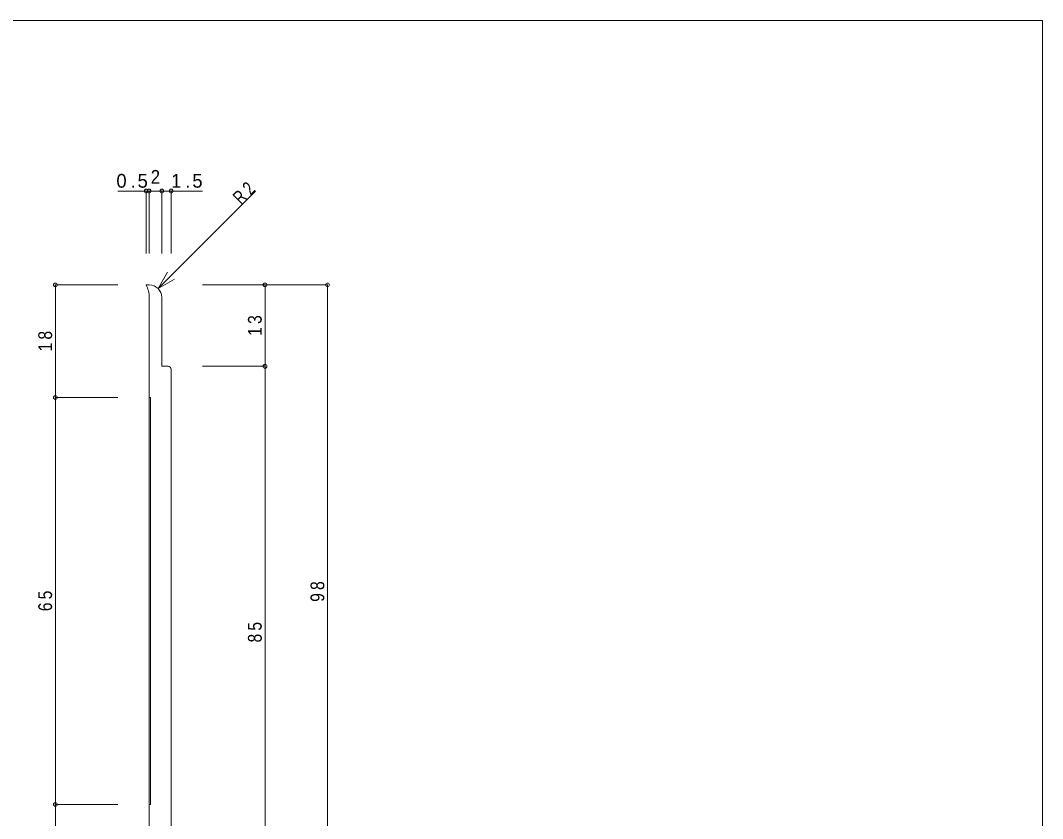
# Model space of a CAD drawing. Units: millimetres at full size, sheet at 1:1; some dimension numbers follow another scale. Extents: x -141 to 141, y -98 to 98.
# Drawn here: x -22.3 to 141, y -30 to 97.5 of the extents above; entities that cross this region are included whole.
import ezdxf
from ezdxf.enums import TextEntityAlignment as Align

# ---------------------------------------------------------------- set-up
doc = ezdxf.new("R2010")
doc.units = ezdxf.units.MM
doc.header["$PDMODE"] = 32
doc.header["$PDSIZE"] = 0.6
for name, color, linetype, lineweight in [('0-0_ＫＢ製品', 2, 'Continuous', 9), ('0-2_ハッチ', 7, 'Continuous', 9), ('0-3_寸法', 4, 'Continuous', 9), ('0-4_引出線字', 4, 'Continuous', 9), ('F-0_図面枠', 5, 'Continuous', 9)]:
    doc.layers.add(name, color=color, linetype=linetype, lineweight=lineweight)
doc.styles.add('HGｺﾞｼｯｸM', font='')
doc.styles.get('HGｺﾞｼｯｸM').set_extended_font_data('HGｺﾞｼｯｸM')

msp = doc.modelspace()

# ---------------------------------------------------------------- linework, layer by layer
at = {"layer": '0-0_ＫＢ製品'}
for p, q in [((-2.25, 55.25), (-1.75, 55.25)), ((-1.75, -42.75), (-1.75, 53.25)), ((0.25, 42.25), (0.25, 53.249)), ((1.25, 42.25), (0.25, 42.25)), ((1.75, 41.75), (1.75, -42.75))]:
    msp.add_line(p, q, dxfattribs=at)
at = {"layer": '0-0_ＫＢ製品', "color": 7}
for p, q in [((-1.55, 37.25), (-1.75, 37.25)), ((-1.55, -27.75), (-1.55, 37.25))]:
    msp.add_line(p, q, dxfattribs=at)
at = {"layer": '0-0_ＫＢ製品'}
for centre, radius, start, end in [((-6.349, 53.163), 4.6, 1.08735, 26.98514), ((-1.75, 53.25), 2, 359.97639, 90), ((1.25, 41.75), 0.5, 0, 90)]:
    msp.add_arc(centre, radius, start, end, dxfattribs=at)
at = {"layer": '0-2_ハッチ'}
msp.add_line((-1.55, -27.75), (-1.75, -27.75), dxfattribs=at)
at = {"layer": '0-3_寸法'}
for p, q in [((-1.75, 70.25), (-6.75, 70.25)), ((-2.25, 70.25), (-2.25, 60.25)), ((0.25, 70.25), (-1.75, 70.25)), ((-1.75, 70.25), (-1.75, 60.25)), ((0.25, 70.25), (0.25, 60.25)), ((6.75, 70.25), (0.25, 70.25)), ((1.75, 70.25), (1.75, 60.25)), ((-16.75, 55.25), (-16.75, 37.25)), ((-16.75, 55.25), (-6.75, 55.25)), ((16.75, 55.25), (6.75, 55.25)), ((16.75, 42.25), (16.75, 55.25)), ((26.75, 55.25), (16.75, 55.25)), ((26.75, 55.25), (26.75, -42.75)), ((16.75, 42.25), (6.75, 42.25)), ((16.75, -42.75), (16.75, 42.25)), ((-16.75, 37.25), (-6.75, 37.25)), ((-16.75, 37.25), (-16.75, -27.75)), ((-16.75, -27.75), (-6.75, -27.75)), ((-16.75, -27.75), (-16.75, -42.75))]:
    msp.add_line(p, q, dxfattribs=at)
for p in [(-2.25, 70.25), (-1.75, 70.25), (0.25, 70.25), (1.75, 70.25), (-16.75, 55.25), (16.75, 55.25), (26.75, 55.25), (16.75, 42.25), (-16.75, 37.25), (-16.75, -27.75)]:
    msp.add_point(p, dxfattribs=at)
at = {"layer": '0-4_引出線字'}
for q in [(15.25, 70.25), (1.164, 57.262), (2.262, 56.164)]:
    msp.add_line((-0.336, 54.664), q, dxfattribs=at)
at = {"layer": 'F-0_図面枠'}
for p, q in [((-141, 97.5), (141, 97.5)), ((141, 97.5), (141, -97.5))]:
    msp.add_line(p, q, dxfattribs=at)

# ---------------------------------------------------------------- texts
at = {"layer": '0-3_寸法', "color": 7, "style": 'HGｺﾞｼｯｸM', "width": 0.9}
msp.add_text('2', height=2.199, dxfattribs=at).set_placement((-1.5, 70.75), align=Align.BOTTOM_LEFT)
at = {"layer": '0-3_寸法', "color": 7, "char_height": 2.199, "attachment_point": 7, "style": 'HGｺﾞｼｯｸM'}
for s, insert in [('\\T1.38;0.5', (-7, 70.75)), ('\\T1.38;1.5', (1.75, 70.75))]:
    msp.add_mtext(s, dxfattribs=dict(at, insert=insert))
at = {"layer": '0-3_寸法', "color": 7, "char_height": 2.199, "attachment_point": 7, "rotation": 90, "style": 'HGｺﾞｼｯｸM'}
for s, insert in [('\\T1.36;\\W0.85;13', (16.25, 47.125)), ('\\T1.36;\\W0.85;18', (-17.25, 44.625)), ('\\T1.36;\\W0.85;98', (26.25, 4.625)), ('\\T1.36;\\W0.85;65', (-17.25, 3.125)), ('\\T1.36;\\W0.85;85', (16.25, -1.875))]:
    msp.add_mtext(s, dxfattribs=dict(at, insert=insert))
at = {"layer": '0-4_引出線字', "color": 7, "insert": (12.952, 67.952), "char_height": 2.199, "attachment_point": 7, "rotation": 45, "style": 'HGｺﾞｼｯｸM'}
msp.add_mtext('\\T1.36;\\W0.75;R2', dxfattribs=at)

doc.saveas('drawing.dxf')
